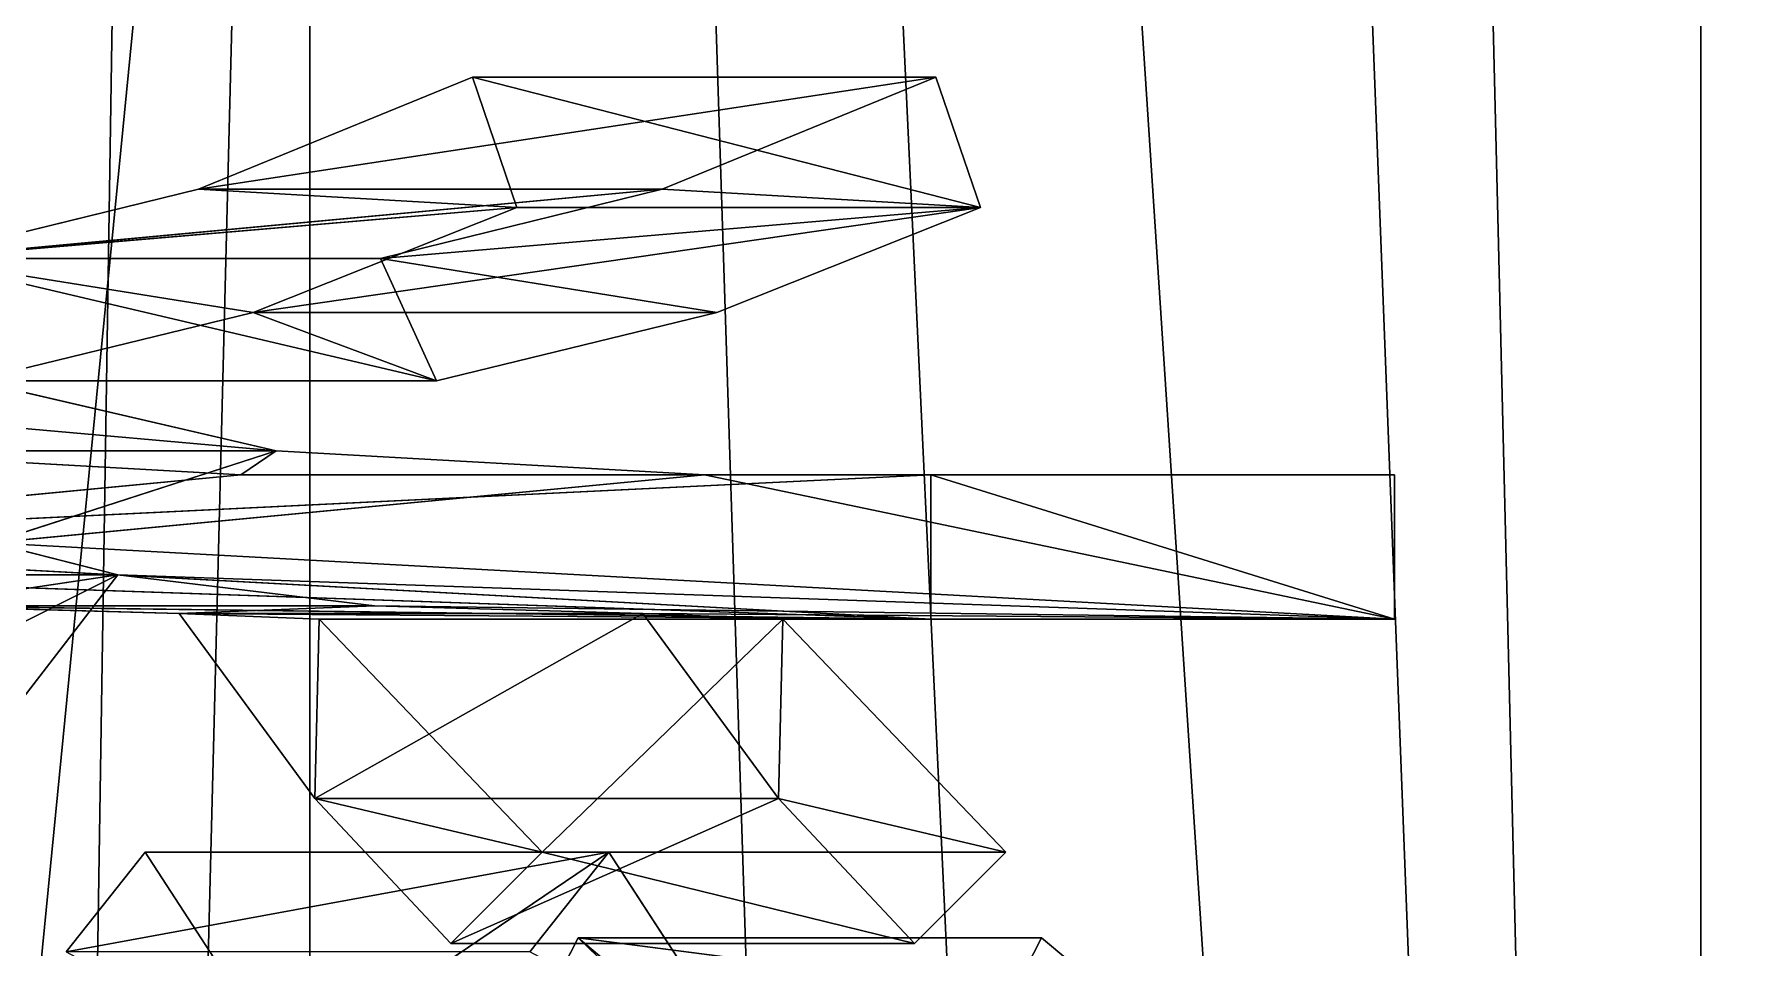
# Model space of a CAD drawing. Extents: x 0 to 36814, y -3929 to 172.
# Drawn here: x 36626.89 to 36636.22, y -3622.35 to -3617.39 of the extents above; entities that cross this region are included whole.
import ezdxf

# ---------------------------------------------------------------- set-up
doc = ezdxf.new("R2010")
doc.units = 0
doc.header["$LTSCALE"] = 25.4
doc.layers.get('0').update_dxf_attribs({"color": 13, "linetype": 'CONTINUOUS'})

# ---------------------------------------------------------------- blocks, each defined once
blk = doc.blocks.new('CVD_PLA_BASE_STL')
at = {"color": 0}
mesh = blk.add_polyface(dxfattribs=at)
corners = [(36666.0488, 636.8425, 3791.5974), (36683.7014, 636.8425, 3793.0349), (36686.1934, 636.8425, 3791.5974), (36668.5408, 636.8425, 3793.0349), (36683.7014, 636.8425, 3795.9138), (36668.5408, 636.8425, 3795.9138), (36686.1934, 636.8425, 3797.3513), (36666.0488, 636.8425, 3797.3513), (36629.705, 636.8425, 3796.7526), (36663.5569, 636.8425, 3795.9138), (36632.1971, 636.8425, 3798.1901), (36706.3398, 636.8425, 3797.3533), (36622.6328, 636.8425, 3671.6853), (36669.213, 636.8425, 3684.7818), (36729.6133, 636.8425, 3671.6853), (36629.7051, 636.8425, 3693.938), (36627.2131, 636.8425, 3695.3755), (36622.6328, 636.8425, 3822.7727), (36729.6133, 636.8425, 3680.7505), (36703.1759, 636.8425, 3684.7799), (36666.721, 636.8425, 3686.2193), (36666.721, 636.8425, 3689.0982), (36669.213, 636.8425, 3690.5357), (36703.1759, 636.8425, 3690.5377), (36627.2131, 636.8425, 3698.2544), (36629.7051, 636.8425, 3699.6919), (36627.213, 636.8425, 3798.1901), (36665.6523, 636.8425, 3726.4856), (36667.3437, 636.8425, 3723.5605), (36684.4414, 636.8425, 3713.5408), (36682.7539, 636.8425, 3716.4658), (36684.4414, 636.8425, 3719.3909), (36687.8203, 636.8425, 3719.3909), (36667.3437, 636.8425, 3729.4106), (36670.7187, 636.8425, 3729.4106), (36667.3437, 636.8425, 3743.3794), (36701.668, 636.8425, 3729.4106), (36705.0469, 636.8425, 3729.4106), (36665.6523, 636.8425, 3746.3044), (36667.3437, 636.8425, 3749.2295), (36670.7187, 636.8425, 3749.2295), (36684.5039, 636.8425, 3753.2888), (36682.8164, 636.8425, 3756.2139), (36684.5039, 636.8425, 3759.1389), (36687.8828, 636.8425, 3759.1389), (36706.3398, 636.8425, 3791.5955), (36663.5569, 636.8425, 3793.0349), (36627.213, 636.8425, 3801.069), (36629.705, 636.8425, 3802.5065), (36705.6678, 636.8425, 3686.2213), (36729.6133, 636.8425, 3822.7727), (36705.6678, 636.8425, 3689.0963), (36706.7344, 636.8425, 3726.4856), (36705.0469, 636.8425, 3723.5605), (36687.8203, 636.8425, 3713.5408), (36632.197, 636.8425, 3695.3755), (36632.197, 636.8425, 3698.2544), (36689.5078, 636.8425, 3716.4658), (36670.7187, 636.8425, 3723.5605), (36701.668, 636.8425, 3723.5605), (36706.2344, 636.8425, 3746.3044), (36704.7969, 636.8425, 3743.8125), (36670.7187, 636.8425, 3743.3794), (36701.918, 636.8425, 3743.8125), (36704.7969, 636.8425, 3748.7964), (36687.8828, 636.8425, 3753.2888), (36689.5703, 636.8425, 3756.2139), (36708.8318, 636.8425, 3793.0369), (36708.8318, 636.8425, 3795.9119), (36632.1971, 636.8425, 3801.069), (36703.8479, 636.8425, 3793.0369), (36688.6853, 636.8425, 3793.0349), (36688.6853, 636.8425, 3795.9138), (36703.8479, 636.8425, 3795.9119), (36672.4102, 636.8425, 3746.3044), (36700.4805, 636.8425, 3746.3044), (36701.918, 636.8425, 3748.7964), (36672.4102, 636.8425, 3726.4856), (36699.9805, 636.8425, 3726.4856), (36700.6837, 636.8425, 3686.2213), (36671.7051, 636.8425, 3686.2193), (36671.7051, 636.8425, 3689.0982), (36700.6837, 636.8425, 3689.0963)]
mesh.append_faces([[corners[k] for k in face] for face in [(1, 3, 4), (4, 5, 6), (12, 13, 14), (15, 12, 16), (14, 13, 18), (13, 15, 20), (20, 15, 21), (21, 15, 22), (16, 17, 24), (24, 17, 25), (29, 28, 30), (30, 28, 31), (31, 28, 32), (27, 26, 33), (33, 26, 34), (36, 35, 37), (35, 26, 38), (38, 26, 39), (39, 26, 40), (41, 26, 42), (42, 26, 43), (43, 26, 44), (0, 8, 46), (46, 8, 9), (26, 17, 47), (47, 17, 48), (18, 49, 50), (49, 18, 19), (52, 23, 53), (54, 25, 29), (53, 58, 59), (60, 37, 61), (62, 37, 35), (61, 62, 63), (65, 40, 41), (67, 44, 45), (50, 48, 17), (70, 72, 73), (73, 72, 11), (74, 63, 62), (63, 74, 75), (75, 40, 76), (76, 40, 64), (77, 59, 58), (59, 77, 78), (78, 34, 36), (79, 81, 82), (82, 81, 23)]], dxfattribs={"vtx0": -1, "vtx1": -1, "color": 0})
mesh.append_faces([[corners[k] for k in face] for face in [(7, 10, 11), (13, 12, 15), (18, 13, 19), (22, 15, 23), (25, 17, 26), (25, 26, 27), (25, 28, 29), (34, 26, 35), (34, 35, 36), (40, 26, 41), (44, 8, 0), (44, 0, 45), (45, 0, 2), (50, 23, 52), (53, 23, 54), (54, 23, 15), (53, 32, 28), (50, 37, 60), (61, 37, 62), (50, 64, 65), (65, 64, 40), (50, 44, 67), (50, 11, 10), (11, 6, 7)]], dxfattribs={"vtx0": -1, "vtx1": -1, "vtx2": -1, "color": 0})
mesh.append_faces([[corners[k] for k in face] for face in [(0, 1, 2), (1, 0, 3), (4, 3, 5), (6, 5, 7), (8, 7, 9), (7, 8, 10), (16, 12, 17), (25, 27, 28), (44, 26, 8), (50, 49, 51), (50, 51, 23), (54, 15, 55), (54, 55, 56), (54, 56, 25), (53, 54, 57), (53, 57, 32), (53, 28, 58), (50, 52, 37), (50, 60, 64), (50, 65, 66), (50, 66, 44), (50, 67, 68), (50, 68, 11), (50, 10, 69), (50, 69, 48), (2, 70, 45), (70, 2, 71), (70, 71, 72), (11, 72, 6), (75, 74, 40), (78, 77, 34), (13, 79, 19), (79, 13, 80), (79, 80, 81), (23, 81, 22)]], dxfattribs={"vtx0": -1, "vtx2": -1, "color": 0})
mesh = blk.add_polyface(dxfattribs=at)
corners = [(36729.6133, 632.8135, 3822.7727), (36622.6328, 632.8135, 3671.6853), (36729.6133, 632.8135, 3671.6853), (36622.6328, 632.8135, 3822.7727)]
mesh.append_faces([[corners[k] for k in face] for face in [(0, 1, 2), (1, 0, 3)]], dxfattribs={"vtx0": -1, "color": 0})
blk = doc.blocks.new('CVD_PLA_TEXT_STL')
at = {"color": 0}
for p, q in [((36623.8906, 643.0859, 3771.2385), (36631.5195, 649.1348, 3770.8694)), ((36623.8906, 643.0859, 3771.2385), (36631.5195, 649.1348, 3770.8694)), ((36623.8906, 643.0859, 3771.2385), (36631.5195, 649.1348, 3771.6528)), ((36623.8906, 643.0859, 3771.2385), (36631.5195, 649.1348, 3771.6528)), ((36624.582, 643.6337, 3771.4119), (36631.5195, 649.1348, 3771.6528)), ((36624.582, 643.6337, 3771.4119), (36631.5195, 649.1348, 3771.6528)), ((36625.9766, 644.7398, 3771.5813), (36631.5195, 649.1348, 3771.6528)), ((36625.9766, 644.7398, 3771.5813), (36631.5195, 649.1348, 3771.6528)), ((36627.4336, 645.895, 3771.6228), (36631.5195, 649.1348, 3771.6528)), ((36627.4336, 645.895, 3771.6228), (36631.5195, 649.1348, 3771.6528)), ((36631.5195, 649.1348, 3770.8694), (36627.7695, 646.1619, 3770.8694)), ((36631.5195, 649.1348, 3770.8694), (36627.7695, 646.1619, 3770.8694)), ((36628.1953, 646.499, 3771.6528), (36631.5195, 649.1348, 3771.6528)), ((36628.1953, 646.499, 3771.6528), (36631.5195, 649.1348, 3771.6528)), ((36631.5195, 649.1348, 3771.6528), (36631.5195, 649.1348, 3770.8694)), ((36631.5195, 649.1348, 3770.8694), (36634.0391, 645.9578, 3770.8694)), ((36631.5195, 649.1348, 3770.8694), (36634.0391, 645.9578, 3771.6528)), ((36631.5195, 649.1348, 3770.8694), (36634.0391, 645.9578, 3770.8694)), ((36631.5195, 649.1348, 3770.8694), (36634.0391, 645.9578, 3771.6528)), ((36631.5195, 649.1348, 3771.6528), (36631.5195, 649.1348, 3770.8694)), ((36631.5195, 649.1348, 3771.6528), (36634.0391, 645.9578, 3771.6528)), ((36631.5195, 649.1348, 3771.6528), (36634.0391, 645.9578, 3771.6528)), ((36630.0586, 647.9784, 3773.7698), (36629.6016, 647.6132, 3773.3855)), ((36630.0586, 647.9784, 3773.7698), (36629.6016, 647.6132, 3773.3855)), ((36629.6016, 647.6132, 3773.3855), (36628.7734, 646.9578, 3775.0054)), ((36629.6016, 647.6132, 3773.3855), (36628.7734, 646.9578, 3775.0054)), ((36631.293, 643.7808, 3775.0054), (36629.6016, 647.6132, 3773.3855)), ((36629.6016, 647.6132, 3773.3855), (36632.1211, 644.4362, 3773.3855)), ((36631.293, 643.7808, 3775.0054), (36629.6016, 647.6132, 3773.3855)), ((36629.6016, 647.6132, 3773.3855), (36632.582, 644.8014, 3773.7698)), ((36629.6016, 647.6132, 3773.3855), (36632.1211, 644.4362, 3773.3855)), ((36629.6016, 647.6132, 3773.3855), (36632.582, 644.8014, 3773.7698)), ((36628.1719, 646.4802, 3772.6284), (36629.4062, 647.4587, 3772.9185)), ((36628.1719, 646.4802, 3772.6284), (36629.4062, 647.4587, 3772.9185)), ((36629.4062, 647.4587, 3772.9185), (36628.1953, 646.499, 3771.6528)), ((36629.4062, 647.4587, 3772.9185), (36628.1953, 646.499, 3771.6528)), ((36628.9102, 647.0654, 3773.4158), (36629.4062, 647.4587, 3772.9185)), ((36628.9102, 647.0654, 3773.4158), (36629.4062, 647.4587, 3772.9185)), ((36629.4062, 647.4587, 3772.9185), (36630.7148, 643.322, 3771.6528)), ((36629.4062, 647.4587, 3772.9185), (36630.7148, 643.322, 3771.6528)), ((36629.4062, 647.4587, 3772.9185), (36631.9258, 644.2817, 3772.9185)), ((36631.4297, 643.8884, 3773.4158), (36629.4062, 647.4587, 3772.9185)), ((36631.4297, 643.8884, 3773.4158), (36629.4062, 647.4587, 3772.9185)), ((36629.4062, 647.4587, 3772.9185), (36631.9258, 644.2817, 3772.9185)), ((36626.0039, 644.762, 3769.6941), (36629.2695, 647.351, 3769.4155)), ((36626.0039, 644.762, 3769.6941), (36629.2695, 647.351, 3769.4155)), ((36627.5391, 645.9793, 3769.3157), (36629.2695, 647.351, 3769.4155)), ((36627.5391, 645.9793, 3769.3157), (36629.2695, 647.351, 3769.4155)), ((36627.8359, 646.2145, 3769.9861), (36629.2695, 647.351, 3769.4155)), ((36627.8359, 646.2145, 3769.9861), (36629.2695, 647.351, 3769.4155)), ((36629.2695, 647.351, 3769.4155), (36629.0273, 647.1591, 3768.7073)), ((36629.2695, 647.351, 3769.4155), (36629.0273, 647.1591, 3768.7073)), ((36629.2695, 647.351, 3769.4155), (36631.7891, 644.174, 3769.4155)), ((36629.2695, 647.351, 3769.4155), (36631.7891, 644.174, 3769.4155)), ((36635.7031, 647.3005, 3814.7146), (36635.7031, 647.3005, 3681.7576)), ((36635.7031, 647.3005, 3814.7146), (36635.7031, 647.3005, 3681.7576)), ((36629.0273, 647.1591, 3768.7073), (36627.5391, 645.9793, 3769.3157)), ((36629.0273, 647.1591, 3768.7073), (36627.5391, 645.9793, 3769.3157)), ((36629.0273, 647.1591, 3768.7073), (36631.5469, 643.9821, 3768.7073)), ((36629.0273, 647.1591, 3768.7073), (36631.7891, 644.174, 3769.4155)), ((36629.0273, 647.1591, 3768.7073), (36631.5469, 643.9821, 3768.7073)), ((36629.0273, 647.1591, 3768.7073), (36631.7891, 644.174, 3769.4155)), ((36628.1719, 646.4802, 3772.6284), (36628.9102, 647.0654, 3773.4158)), ((36628.1719, 646.4802, 3772.6284), (36628.9102, 647.0654, 3773.4158)), ((36628.9102, 647.0654, 3773.4158), (36631.4297, 643.8884, 3773.4158)), ((36630.6914, 643.3032, 3772.6284), (36628.9102, 647.0654, 3773.4158)), ((36630.6914, 643.3032, 3772.6284), (36628.9102, 647.0654, 3773.4158)), ((36628.9102, 647.0654, 3773.4158), (36631.4297, 643.8884, 3773.4158)), ((36628.1953, 646.499, 3771.6528), (36627.4336, 645.895, 3771.6228)), ((36628.1953, 646.499, 3771.6528), (36627.4336, 645.895, 3771.6228)), ((36627.4336, 645.895, 3771.6228), (36628.1719, 646.4802, 3772.6284)), ((36627.4336, 645.895, 3771.6228), (36628.1719, 646.4802, 3772.6284)), ((36628.1719, 646.4802, 3772.6284), (36628.1953, 646.499, 3771.6528)), ((36628.1719, 646.4802, 3772.6284), (36628.1953, 646.499, 3771.6528)), ((36628.1719, 646.4802, 3772.6284), (36630.6914, 643.3032, 3772.6284)), ((36628.1719, 646.4802, 3772.6284), (36629.9531, 642.718, 3771.6228)), ((36628.1719, 646.4802, 3772.6284), (36630.6914, 643.3032, 3772.6284)), ((36628.1719, 646.4802, 3772.6284), (36629.9531, 642.718, 3771.6228)), ((36634.0391, 645.9578, 3771.6528), (36628.1953, 646.499, 3771.6528)), ((36628.1953, 646.499, 3771.6528), (36630.7148, 643.322, 3771.6528)), ((36634.0391, 645.9578, 3771.6528), (36628.1953, 646.499, 3771.6528)), ((36628.1953, 646.499, 3771.6528), (36630.7148, 643.322, 3771.6528)), ((36628.0195, 646.3585, 3774.1033), (36627.25, 645.7499, 3772.9185)), ((36628.0195, 646.3585, 3774.1033), (36627.25, 645.7499, 3772.9185)), ((36629.7695, 642.5729, 3772.9185), (36628.0195, 646.3585, 3774.1033)), ((36629.7695, 642.5729, 3772.9185), (36628.0195, 646.3585, 3774.1033)), ((36626.0039, 644.762, 3769.6941), (36627.8359, 646.2145, 3769.9861)), ((36626.0039, 644.762, 3769.6941), (36627.8359, 646.2145, 3769.9861)), ((36626.3125, 645.0055, 3770.3572), (36627.8359, 646.2145, 3769.9861)), ((36626.3125, 645.0055, 3770.3572), (36627.8359, 646.2145, 3769.9861)), ((36631.7891, 644.174, 3769.4155), (36627.8359, 646.2145, 3769.9861)), ((36627.8359, 646.2145, 3769.9861), (36630.3555, 643.0375, 3769.9861)), ((36631.7891, 644.174, 3769.4155), (36627.8359, 646.2145, 3769.9861)), ((36628.832, 641.8284, 3770.3572), (36627.8359, 646.2145, 3769.9861)), ((36628.832, 641.8284, 3770.3572), (36627.8359, 646.2145, 3769.9861)), ((36627.8359, 646.2145, 3769.9861), (36630.3555, 643.0375, 3769.9861)), ((36623.8906, 643.0859, 3771.2385), (36627.7695, 646.1619, 3770.8694)), ((36623.8906, 643.0859, 3771.2385), (36627.7695, 646.1619, 3770.8694)), ((36627.7695, 646.1619, 3770.8694), (36625.4414, 644.3132, 3770.7385)), ((36627.7695, 646.1619, 3770.8694), (36625.4414, 644.3132, 3770.7385)), ((36627.7695, 646.1619, 3770.8694), (36627.9609, 641.1361, 3770.7385)), ((36627.7695, 646.1619, 3770.8694), (36627.9609, 641.1361, 3770.7385)), ((36627.7695, 646.1619, 3770.8694), (36630.2891, 642.9849, 3770.8694)), ((36627.7695, 646.1619, 3770.8694), (36634.0391, 645.9578, 3770.8694)), ((36627.7695, 646.1619, 3770.8694), (36630.2891, 642.9849, 3770.8694)), ((36627.7695, 646.1619, 3770.8694), (36634.0391, 645.9578, 3770.8694)), ((36627.5391, 645.9793, 3769.3157), (36626.0039, 644.762, 3769.6941)), ((36627.5391, 645.9793, 3769.3157), (36626.0039, 644.762, 3769.6941)), ((36634.0391, 645.9578, 3771.6528), (36626.4141, 639.9089, 3771.2385)), ((36634.0391, 645.9578, 3771.6528), (36626.4141, 639.9089, 3771.2385)), ((36634.0391, 645.9578, 3771.6528), (36627.1016, 640.4567, 3771.4119)), ((36634.0391, 645.9578, 3771.6528), (36627.1016, 640.4567, 3771.4119)), ((36627.5391, 645.9793, 3769.3157), (36630.0586, 642.8022, 3769.3157)), ((36627.5391, 645.9793, 3769.3157), (36631.5469, 643.9821, 3768.7073)), ((36627.5391, 645.9793, 3769.3157), (36630.0586, 642.8022, 3769.3157)), ((36627.5391, 645.9793, 3769.3157), (36631.5469, 643.9821, 3768.7073)), ((36634.0391, 645.9578, 3771.6528), (36628.4961, 641.5627, 3771.5813)), ((36634.0391, 645.9578, 3771.6528), (36628.4961, 641.5627, 3771.5813)), ((36634.0391, 645.9578, 3771.6528), (36629.9531, 642.718, 3771.6228)), ((36634.0391, 645.9578, 3771.6528), (36629.9531, 642.718, 3771.6228)), ((36634.0391, 645.9578, 3771.6528), (36630.2891, 642.9849, 3770.8694)), ((36630.2891, 642.9849, 3770.8694), (36634.0391, 645.9578, 3770.8694)), ((36634.0391, 645.9578, 3771.6528), (36630.2891, 642.9849, 3770.8694)), ((36630.2891, 642.9849, 3770.8694), (36634.0391, 645.9578, 3770.8694)), ((36634.0391, 645.9578, 3771.6528), (36630.7148, 643.322, 3771.6528)), ((36634.0391, 645.9578, 3771.6528), (36630.7148, 643.322, 3771.6528)), ((36634.0391, 645.9578, 3770.8694), (36634.0391, 645.9578, 3771.6528)), ((36634.0391, 645.9578, 3770.8694), (36634.0391, 645.9578, 3771.6528)), ((36625.9766, 644.7398, 3771.5813), (36627.4336, 645.895, 3771.6228)), ((36625.9766, 644.7398, 3771.5813), (36627.4336, 645.895, 3771.6228)), ((36627.4336, 645.895, 3771.6228), (36629.9531, 642.718, 3771.6228)), ((36628.4961, 641.5627, 3771.5813), (36627.4336, 645.895, 3771.6228)), ((36628.4961, 641.5627, 3771.5813), (36627.4336, 645.895, 3771.6228)), ((36627.4336, 645.895, 3771.6228), (36629.9531, 642.718, 3771.6228)), ((36627.25, 645.7499, 3772.9185), (36626.8203, 645.4081, 3773.4609)), ((36627.25, 645.7499, 3772.9185), (36626.8203, 645.4081, 3773.4609)), ((36627.25, 645.7499, 3772.9185), (36629.7695, 642.5729, 3772.9185)), ((36627.25, 645.7499, 3772.9185), (36629.7695, 642.5729, 3772.9185)), ((36626.8203, 645.4081, 3773.4609), (36629.7695, 642.5729, 3772.9185)), ((36626.8203, 645.4081, 3773.4609), (36629.7695, 642.5729, 3772.9185)), ((36628.832, 641.8284, 3770.3572), (36626.3125, 645.0055, 3770.3572)), ((36628.832, 641.8284, 3770.3572), (36626.3125, 645.0055, 3770.3572)), ((36632.1211, 644.4362, 3773.3855), (36632.582, 644.8014, 3773.7698)), ((36632.1211, 644.4362, 3773.3855), (36632.582, 644.8014, 3773.7698)), ((36625.9766, 644.7398, 3771.5813), (36628.4961, 641.5627, 3771.5813)), ((36627.1016, 640.4567, 3771.4119), (36625.9766, 644.7398, 3771.5813)), ((36627.1016, 640.4567, 3771.4119), (36625.9766, 644.7398, 3771.5813)), ((36625.9766, 644.7398, 3771.5813), (36628.4961, 641.5627, 3771.5813)), ((36628.832, 641.8284, 3770.3572), (36626.0039, 644.762, 3769.6941)), ((36626.0039, 644.762, 3769.6941), (36628.5273, 641.585, 3769.6941)), ((36628.832, 641.8284, 3770.3572), (36626.0039, 644.762, 3769.6941)), ((36626.0039, 644.762, 3769.6941), (36630.0586, 642.8022, 3769.3157)), ((36626.0039, 644.762, 3769.6941), (36628.5273, 641.585, 3769.6941)), ((36626.0039, 644.762, 3769.6941), (36630.0586, 642.8022, 3769.3157)), ((36631.293, 643.7808, 3775.0054), (36632.1211, 644.4362, 3773.3855)), ((36631.293, 643.7808, 3775.0054), (36632.1211, 644.4362, 3773.3855)), ((36625.4414, 644.3132, 3770.7385), (36627.9609, 641.1361, 3770.7385)), ((36625.4414, 644.3132, 3770.7385), (36627.9609, 641.1361, 3770.7385)), ((36631.9258, 644.2817, 3772.9185), (36630.6914, 643.3032, 3772.6284)), ((36631.9258, 644.2817, 3772.9185), (36630.6914, 643.3032, 3772.6284)), ((36630.7148, 643.322, 3771.6528), (36631.9258, 644.2817, 3772.9185)), ((36630.7148, 643.322, 3771.6528), (36631.9258, 644.2817, 3772.9185)), ((36631.9258, 644.2817, 3772.9185), (36631.4297, 643.8884, 3773.4158)), ((36631.9258, 644.2817, 3772.9185), (36631.4297, 643.8884, 3773.4158)), ((36631.7891, 644.174, 3769.4155), (36628.5273, 641.585, 3769.6941)), ((36631.7891, 644.174, 3769.4155), (36628.5273, 641.585, 3769.6941)), ((36631.7891, 644.174, 3769.4155), (36630.0586, 642.8022, 3769.3157)), ((36631.7891, 644.174, 3769.4155), (36630.0586, 642.8022, 3769.3157)), ((36631.7891, 644.174, 3769.4155), (36630.3555, 643.0375, 3769.9861)), ((36631.7891, 644.174, 3769.4155), (36630.3555, 643.0375, 3769.9861)), ((36631.5469, 643.9821, 3768.7073), (36631.7891, 644.174, 3769.4155)), ((36631.5469, 643.9821, 3768.7073), (36631.7891, 644.174, 3769.4155)), ((36630.0586, 642.8022, 3769.3157), (36631.5469, 643.9821, 3768.7073)), ((36630.0586, 642.8022, 3769.3157), (36631.5469, 643.9821, 3768.7073)), ((36631.4297, 643.8884, 3773.4158), (36630.6914, 643.3032, 3772.6284)), ((36631.4297, 643.8884, 3773.4158), (36630.6914, 643.3032, 3772.6284)), ((36624.582, 643.6337, 3771.4119), (36627.1016, 640.4567, 3771.4119)), ((36624.582, 643.6337, 3771.4119), (36627.1016, 640.4567, 3771.4119)), ((36630.7148, 643.322, 3771.6528), (36629.9531, 642.718, 3771.6228)), ((36630.7148, 643.322, 3771.6528), (36629.9531, 642.718, 3771.6228)), ((36630.6914, 643.3032, 3772.6284), (36629.9531, 642.718, 3771.6228)), ((36630.6914, 643.3032, 3772.6284), (36629.9531, 642.718, 3771.6228)), ((36630.7148, 643.322, 3771.6528), (36630.6914, 643.3032, 3772.6284)), ((36630.7148, 643.322, 3771.6528), (36630.6914, 643.3032, 3772.6284)), ((36629.7695, 642.5729, 3772.9185), (36630.5391, 643.1815, 3774.1033)), ((36629.7695, 642.5729, 3772.9185), (36630.5391, 643.1815, 3774.1033)), ((36630.3555, 643.0375, 3769.9861), (36628.5273, 641.585, 3769.6941)), ((36630.3555, 643.0375, 3769.9861), (36628.5273, 641.585, 3769.6941)), ((36630.3555, 643.0375, 3769.9861), (36628.832, 641.8284, 3770.3572)), ((36630.3555, 643.0375, 3769.9861), (36628.832, 641.8284, 3770.3572)), ((36630.2891, 642.9849, 3770.8694), (36626.4141, 639.9089, 3771.2385)), ((36630.2891, 642.9849, 3770.8694), (36626.4141, 639.9089, 3771.2385)), ((36627.9609, 641.1361, 3770.7385), (36630.2891, 642.9849, 3770.8694)), ((36627.9609, 641.1361, 3770.7385), (36630.2891, 642.9849, 3770.8694)), ((36628.5273, 641.585, 3769.6941), (36630.0586, 642.8022, 3769.3157)), ((36628.5273, 641.585, 3769.6941), (36630.0586, 642.8022, 3769.3157)), ((36629.9531, 642.718, 3771.6228), (36628.4961, 641.5627, 3771.5813)), ((36629.9531, 642.718, 3771.6228), (36628.4961, 641.5627, 3771.5813)), ((36629.3398, 642.2311, 3773.4609), (36629.7695, 642.5729, 3772.9185)), ((36629.3398, 642.2311, 3773.4609), (36629.7695, 642.5729, 3772.9185)), ((36628.832, 641.8284, 3770.3572), (36628.5273, 641.585, 3769.6941)), ((36628.832, 641.8284, 3770.3572), (36628.5273, 641.585, 3769.6941)), ((36628.4961, 641.5627, 3771.5813), (36627.1016, 640.4567, 3771.4119)), ((36628.4961, 641.5627, 3771.5813), (36627.1016, 640.4567, 3771.4119)), ((36627.9609, 641.1361, 3770.7385), (36624.8555, 638.6741, 3770.4626)), ((36627.9609, 641.1361, 3770.7385), (36624.8555, 638.6741, 3770.4626)), ((36626.2695, 639.7943, 3770.3459), (36627.9609, 641.1361, 3770.7385)), ((36626.2695, 639.7943, 3770.3459), (36627.9609, 641.1361, 3770.7385)), ((36627.9609, 641.1361, 3770.7385), (36626.4141, 639.9089, 3771.2385)), ((36627.9609, 641.1361, 3770.7385), (36626.4141, 639.9089, 3771.2385)), ((36627.1016, 640.4567, 3771.4119), (36625.6602, 639.312, 3772.1331)), ((36627.1016, 640.4567, 3771.4119), (36625.6602, 639.312, 3772.1331)), ((36627.1016, 640.4567, 3771.4119), (36626.2383, 639.7697, 3772.5305)), ((36627.1016, 640.4567, 3771.4119), (36626.2383, 639.7697, 3772.5305)), ((36627.1016, 640.4567, 3771.4119), (36626.4141, 639.9089, 3771.2385)), ((36627.1016, 640.4567, 3771.4119), (36626.4141, 639.9089, 3771.2385)), ((36635.7031, 636.8425, 3814.7146), (36635.7031, 636.8425, 3681.7576)), ((36635.7031, 636.8425, 3814.7146), (36635.7031, 636.8425, 3681.7576))]:
    blk.add_line(p, q, dxfattribs=at)
mesh = blk.add_polyface(dxfattribs=at)
corners = [(36623.8906, 643.0859, 3771.2385), (36631.5195, 649.1348, 3770.8694), (36627.7695, 646.1619, 3770.8694)]
mesh.append_faces([[corners[k] for k in face] for face in [(0, 1, 2)]], dxfattribs={"color": 0})
mesh = blk.add_polyface(dxfattribs=at)
corners = [(36631.5195, 649.1348, 3771.6528), (36631.5195, 649.1348, 3770.8694), (36623.8906, 643.0859, 3771.2385)]
mesh.append_faces([[corners[k] for k in face] for face in [(0, 1, 2)]], dxfattribs={"color": 0})
mesh = blk.add_polyface(dxfattribs=at)
corners = [(36631.5195, 649.1348, 3771.6528), (36623.8906, 643.0859, 3771.2385), (36624.582, 643.6337, 3771.4119)]
mesh.append_faces([[corners[k] for k in face] for face in [(0, 1, 2)]], dxfattribs={"color": 0})
mesh = blk.add_polyface(dxfattribs=at)
corners = [(36631.5195, 649.1348, 3771.6528), (36624.582, 643.6337, 3771.4119), (36625.9766, 644.7398, 3771.5813)]
mesh.append_faces([[corners[k] for k in face] for face in [(0, 1, 2)]], dxfattribs={"color": 0})
mesh = blk.add_polyface(dxfattribs=at)
corners = [(36631.5195, 649.1348, 3771.6528), (36625.9766, 644.7398, 3771.5813), (36627.4336, 645.895, 3771.6228)]
mesh.append_faces([[corners[k] for k in face] for face in [(0, 1, 2)]], dxfattribs={"color": 0})
mesh = blk.add_polyface(dxfattribs=at)
corners = [(36631.5195, 649.1348, 3771.6528), (36627.4336, 645.895, 3771.6228), (36628.1953, 646.499, 3771.6528)]
mesh.append_faces([[corners[k] for k in face] for face in [(0, 1, 2)]], dxfattribs={"color": 0})
mesh = blk.add_polyface(dxfattribs=at)
corners = [(36634.0391, 645.9578, 3770.8694), (36627.7695, 646.1619, 3770.8694), (36631.5195, 649.1348, 3770.8694)]
mesh.append_faces([[corners[k] for k in face] for face in [(0, 1, 2)]], dxfattribs={"color": 0})
mesh = blk.add_polyface(dxfattribs=at)
corners = [(36634.0391, 645.9578, 3771.6528), (36631.5195, 649.1348, 3771.6528), (36628.1953, 646.499, 3771.6528)]
mesh.append_faces([[corners[k] for k in face] for face in [(0, 1, 2)]], dxfattribs={"color": 0})
mesh = blk.add_polyface(dxfattribs=at)
corners = [(36631.5195, 649.1348, 3770.8694), (36634.0391, 645.9578, 3771.6528), (36634.0391, 645.9578, 3770.8694)]
mesh.append_faces([[corners[k] for k in face] for face in [(0, 1, 2)]], dxfattribs={"color": 0})
mesh = blk.add_polyface(dxfattribs=at)
corners = [(36631.5195, 649.1348, 3770.8694), (36631.5195, 649.1348, 3771.6528), (36634.0391, 645.9578, 3771.6528)]
mesh.append_faces([[corners[k] for k in face] for face in [(0, 1, 2)]], dxfattribs={"color": 0})
mesh = blk.add_polyface(dxfattribs=at)
corners = [(36628.7734, 646.9578, 3775.0054), (36630.0586, 647.9784, 3773.7698), (36629.6016, 647.6132, 3773.3855)]
mesh.append_faces([[corners[k] for k in face] for face in [(0, 1, 2)]], dxfattribs={"color": 0})
mesh = blk.add_polyface(dxfattribs=at)
corners = [(36632.582, 644.8014, 3773.7698), (36629.6016, 647.6132, 3773.3855), (36630.0586, 647.9784, 3773.7698)]
mesh.append_faces([[corners[k] for k in face] for face in [(0, 1, 2)]], dxfattribs={"color": 0})
mesh = blk.add_polyface(dxfattribs=at)
corners = [(36629.6016, 647.6132, 3773.3855), (36631.293, 643.7808, 3775.0054), (36628.7734, 646.9578, 3775.0054)]
mesh.append_faces([[corners[k] for k in face] for face in [(0, 1, 2)]], dxfattribs={"color": 0})
mesh = blk.add_polyface(dxfattribs=at)
corners = [(36629.6016, 647.6132, 3773.3855), (36632.1211, 644.4362, 3773.3855), (36631.293, 643.7808, 3775.0054)]
mesh.append_faces([[corners[k] for k in face] for face in [(0, 1, 2)]], dxfattribs={"color": 0})
mesh = blk.add_polyface(dxfattribs=at)
corners = [(36632.582, 644.8014, 3773.7698), (36632.1211, 644.4362, 3773.3855), (36629.6016, 647.6132, 3773.3855)]
mesh.append_faces([[corners[k] for k in face] for face in [(0, 1, 2)]], dxfattribs={"color": 0})
mesh = blk.add_polyface(dxfattribs=at)
corners = [(36629.4062, 647.4587, 3772.9185), (36628.1953, 646.499, 3771.6528), (36628.1719, 646.4802, 3772.6284)]
mesh.append_faces([[corners[k] for k in face] for face in [(0, 1, 2)]], dxfattribs={"color": 0})
mesh = blk.add_polyface(dxfattribs=at)
corners = [(36628.9102, 647.0654, 3773.4158), (36629.4062, 647.4587, 3772.9185), (36628.1719, 646.4802, 3772.6284)]
mesh.append_faces([[corners[k] for k in face] for face in [(0, 1, 2)]], dxfattribs={"color": 0})
mesh = blk.add_polyface(dxfattribs=at)
corners = [(36630.7148, 643.322, 3771.6528), (36628.1953, 646.499, 3771.6528), (36629.4062, 647.4587, 3772.9185)]
mesh.append_faces([[corners[k] for k in face] for face in [(0, 1, 2)]], dxfattribs={"color": 0})
mesh = blk.add_polyface(dxfattribs=at)
corners = [(36631.4297, 643.8884, 3773.4158), (36629.4062, 647.4587, 3772.9185), (36628.9102, 647.0654, 3773.4158)]
mesh.append_faces([[corners[k] for k in face] for face in [(0, 1, 2)]], dxfattribs={"color": 0})
mesh = blk.add_polyface(dxfattribs=at)
corners = [(36631.9258, 644.2817, 3772.9185), (36630.7148, 643.322, 3771.6528), (36629.4062, 647.4587, 3772.9185)]
mesh.append_faces([[corners[k] for k in face] for face in [(0, 1, 2)]], dxfattribs={"color": 0})
mesh = blk.add_polyface(dxfattribs=at)
corners = [(36631.9258, 644.2817, 3772.9185), (36629.4062, 647.4587, 3772.9185), (36631.4297, 643.8884, 3773.4158)]
mesh.append_faces([[corners[k] for k in face] for face in [(0, 1, 2)]], dxfattribs={"color": 0})
mesh = blk.add_polyface(dxfattribs=at)
corners = [(36626.0039, 644.762, 3769.6941), (36629.2695, 647.351, 3769.4155), (36627.5391, 645.9793, 3769.3157)]
mesh.append_faces([[corners[k] for k in face] for face in [(0, 1, 2)]], dxfattribs={"color": 0})
mesh = blk.add_polyface(dxfattribs=at)
corners = [(36627.8359, 646.2145, 3769.9861), (36629.2695, 647.351, 3769.4155), (36626.0039, 644.762, 3769.6941)]
mesh.append_faces([[corners[k] for k in face] for face in [(0, 1, 2)]], dxfattribs={"color": 0})
mesh = blk.add_polyface(dxfattribs=at)
corners = [(36629.2695, 647.351, 3769.4155), (36629.0273, 647.1591, 3768.7073), (36627.5391, 645.9793, 3769.3157)]
mesh.append_faces([[corners[k] for k in face] for face in [(0, 1, 2)]], dxfattribs={"color": 0})
mesh = blk.add_polyface(dxfattribs=at)
corners = [(36631.7891, 644.174, 3769.4155), (36629.2695, 647.351, 3769.4155), (36627.8359, 646.2145, 3769.9861)]
mesh.append_faces([[corners[k] for k in face] for face in [(0, 1, 2)]], dxfattribs={"color": 0})
mesh = blk.add_polyface(dxfattribs=at)
corners = [(36629.2695, 647.351, 3769.4155), (36631.7891, 644.174, 3769.4155), (36629.0273, 647.1591, 3768.7073)]
mesh.append_faces([[corners[k] for k in face] for face in [(0, 1, 2)]], dxfattribs={"color": 0})
mesh = blk.add_polyface(dxfattribs=at)
corners = [(36622.6328, 636.8425, 3814.7146), (36635.7031, 647.3005, 3681.7576), (36622.6328, 636.8425, 3681.7576), (36635.7031, 647.3005, 3814.7146)]
mesh.append_faces([[corners[k] for k in face] for face in [(0, 1, 2), (1, 0, 3)]], dxfattribs={"vtx0": -1, "color": 0})
mesh = blk.add_polyface(dxfattribs=at)
corners = [(36635.7031, 647.3005, 3681.7576), (36635.7031, 636.8425, 3814.7146), (36635.7031, 636.8425, 3681.7576), (36635.7031, 647.3005, 3814.7146)]
mesh.append_faces([[corners[k] for k in face] for face in [(0, 1, 2), (1, 0, 3)]], dxfattribs={"vtx0": -1, "color": 0})
mesh = blk.add_polyface(dxfattribs=at)
corners = [(36631.5469, 643.9821, 3768.7073), (36627.5391, 645.9793, 3769.3157), (36629.0273, 647.1591, 3768.7073)]
mesh.append_faces([[corners[k] for k in face] for face in [(0, 1, 2)]], dxfattribs={"color": 0})
mesh = blk.add_polyface(dxfattribs=at)
corners = [(36629.0273, 647.1591, 3768.7073), (36631.7891, 644.174, 3769.4155), (36631.5469, 643.9821, 3768.7073)]
mesh.append_faces([[corners[k] for k in face] for face in [(0, 1, 2)]], dxfattribs={"color": 0})
mesh = blk.add_polyface(dxfattribs=at)
corners = [(36630.6914, 643.3032, 3772.6284), (36628.9102, 647.0654, 3773.4158), (36628.1719, 646.4802, 3772.6284)]
mesh.append_faces([[corners[k] for k in face] for face in [(0, 1, 2)]], dxfattribs={"color": 0})
mesh = blk.add_polyface(dxfattribs=at)
corners = [(36631.4297, 643.8884, 3773.4158), (36628.9102, 647.0654, 3773.4158), (36630.6914, 643.3032, 3772.6284)]
mesh.append_faces([[corners[k] for k in face] for face in [(0, 1, 2)]], dxfattribs={"color": 0})
mesh = blk.add_polyface(dxfattribs=at)
corners = [(36628.1719, 646.4802, 3772.6284), (36628.1953, 646.499, 3771.6528), (36627.4336, 645.895, 3771.6228)]
mesh.append_faces([[corners[k] for k in face] for face in [(0, 1, 2)]], dxfattribs={"color": 0})
mesh = blk.add_polyface(dxfattribs=at)
corners = [(36629.9531, 642.718, 3771.6228), (36628.1719, 646.4802, 3772.6284), (36627.4336, 645.895, 3771.6228)]
mesh.append_faces([[corners[k] for k in face] for face in [(0, 1, 2)]], dxfattribs={"color": 0})
mesh = blk.add_polyface(dxfattribs=at)
corners = [(36630.6914, 643.3032, 3772.6284), (36628.1719, 646.4802, 3772.6284), (36629.9531, 642.718, 3771.6228)]
mesh.append_faces([[corners[k] for k in face] for face in [(0, 1, 2)]], dxfattribs={"color": 0})
mesh = blk.add_polyface(dxfattribs=at)
corners = [(36634.0391, 645.9578, 3771.6528), (36628.1953, 646.499, 3771.6528), (36630.7148, 643.322, 3771.6528)]
mesh.append_faces([[corners[k] for k in face] for face in [(0, 1, 2)]], dxfattribs={"color": 0})
mesh = blk.add_polyface(dxfattribs=at)
corners = [(36628.0195, 646.3585, 3774.1033), (36627.25, 645.7499, 3772.9185), (36626.8203, 645.4081, 3773.4609)]
mesh.append_faces([[corners[k] for k in face] for face in [(0, 1, 2)]], dxfattribs={"color": 0})
mesh = blk.add_polyface(dxfattribs=at)
corners = [(36629.7695, 642.5729, 3772.9185), (36627.25, 645.7499, 3772.9185), (36628.0195, 646.3585, 3774.1033)]
mesh.append_faces([[corners[k] for k in face] for face in [(0, 1, 2)]], dxfattribs={"color": 0})
mesh = blk.add_polyface(dxfattribs=at)
corners = [(36630.5391, 643.1815, 3774.1033), (36629.7695, 642.5729, 3772.9185), (36628.0195, 646.3585, 3774.1033)]
mesh.append_faces([[corners[k] for k in face] for face in [(0, 1, 2)]], dxfattribs={"color": 0})
mesh = blk.add_polyface(dxfattribs=at)
corners = [(36626.3125, 645.0055, 3770.3572), (36627.8359, 646.2145, 3769.9861), (36626.0039, 644.762, 3769.6941)]
mesh.append_faces([[corners[k] for k in face] for face in [(0, 1, 2)]], dxfattribs={"color": 0})
mesh = blk.add_polyface(dxfattribs=at)
corners = [(36628.832, 641.8284, 3770.3572), (36627.8359, 646.2145, 3769.9861), (36626.3125, 645.0055, 3770.3572)]
mesh.append_faces([[corners[k] for k in face] for face in [(0, 1, 2)]], dxfattribs={"color": 0})
mesh = blk.add_polyface(dxfattribs=at)
corners = [(36631.7891, 644.174, 3769.4155), (36627.8359, 646.2145, 3769.9861), (36630.3555, 643.0375, 3769.9861)]
mesh.append_faces([[corners[k] for k in face] for face in [(0, 1, 2)]], dxfattribs={"color": 0})
mesh = blk.add_polyface(dxfattribs=at)
corners = [(36630.3555, 643.0375, 3769.9861), (36627.8359, 646.2145, 3769.9861), (36628.832, 641.8284, 3770.3572)]
mesh.append_faces([[corners[k] for k in face] for face in [(0, 1, 2)]], dxfattribs={"color": 0})
mesh = blk.add_polyface(dxfattribs=at)
corners = [(36623.8906, 643.0859, 3771.2385), (36627.7695, 646.1619, 3770.8694), (36625.4414, 644.3132, 3770.7385)]
mesh.append_faces([[corners[k] for k in face] for face in [(0, 1, 2)]], dxfattribs={"color": 0})
mesh = blk.add_polyface(dxfattribs=at)
corners = [(36627.9609, 641.1361, 3770.7385), (36625.4414, 644.3132, 3770.7385), (36627.7695, 646.1619, 3770.8694)]
mesh.append_faces([[corners[k] for k in face] for face in [(0, 1, 2)]], dxfattribs={"color": 0})
mesh = blk.add_polyface(dxfattribs=at)
corners = [(36630.2891, 642.9849, 3770.8694), (36627.9609, 641.1361, 3770.7385), (36627.7695, 646.1619, 3770.8694)]
mesh.append_faces([[corners[k] for k in face] for face in [(0, 1, 2)]], dxfattribs={"color": 0})
mesh = blk.add_polyface(dxfattribs=at)
corners = [(36634.0391, 645.9578, 3770.8694), (36630.2891, 642.9849, 3770.8694), (36627.7695, 646.1619, 3770.8694)]
mesh.append_faces([[corners[k] for k in face] for face in [(0, 1, 2)]], dxfattribs={"color": 0})
mesh = blk.add_polyface(dxfattribs=at)
corners = [(36630.0586, 642.8022, 3769.3157), (36626.0039, 644.762, 3769.6941), (36627.5391, 645.9793, 3769.3157)]
mesh.append_faces([[corners[k] for k in face] for face in [(0, 1, 2)]], dxfattribs={"color": 0})
mesh = blk.add_polyface(dxfattribs=at)
corners = [(36634.0391, 645.9578, 3771.6528), (36626.4141, 639.9089, 3771.2385), (36630.2891, 642.9849, 3770.8694)]
mesh.append_faces([[corners[k] for k in face] for face in [(0, 1, 2)]], dxfattribs={"color": 0})
mesh = blk.add_polyface(dxfattribs=at)
corners = [(36634.0391, 645.9578, 3771.6528), (36627.1016, 640.4567, 3771.4119), (36626.4141, 639.9089, 3771.2385)]
mesh.append_faces([[corners[k] for k in face] for face in [(0, 1, 2)]], dxfattribs={"color": 0})
mesh = blk.add_polyface(dxfattribs=at)
corners = [(36634.0391, 645.9578, 3771.6528), (36628.4961, 641.5627, 3771.5813), (36627.1016, 640.4567, 3771.4119)]
mesh.append_faces([[corners[k] for k in face] for face in [(0, 1, 2)]], dxfattribs={"color": 0})
mesh = blk.add_polyface(dxfattribs=at)
corners = [(36631.5469, 643.9821, 3768.7073), (36630.0586, 642.8022, 3769.3157), (36627.5391, 645.9793, 3769.3157)]
mesh.append_faces([[corners[k] for k in face] for face in [(0, 1, 2)]], dxfattribs={"color": 0})
mesh = blk.add_polyface(dxfattribs=at)
corners = [(36634.0391, 645.9578, 3771.6528), (36629.9531, 642.718, 3771.6228), (36628.4961, 641.5627, 3771.5813)]
mesh.append_faces([[corners[k] for k in face] for face in [(0, 1, 2)]], dxfattribs={"color": 0})
mesh = blk.add_polyface(dxfattribs=at)
corners = [(36630.7148, 643.322, 3771.6528), (36629.9531, 642.718, 3771.6228), (36634.0391, 645.9578, 3771.6528)]
mesh.append_faces([[corners[k] for k in face] for face in [(0, 1, 2)]], dxfattribs={"color": 0})
mesh = blk.add_polyface(dxfattribs=at)
corners = [(36634.0391, 645.9578, 3771.6528), (36630.2891, 642.9849, 3770.8694), (36634.0391, 645.9578, 3770.8694)]
mesh.append_faces([[corners[k] for k in face] for face in [(0, 1, 2)]], dxfattribs={"color": 0})
mesh = blk.add_polyface(dxfattribs=at)
corners = [(36628.4961, 641.5627, 3771.5813), (36627.4336, 645.895, 3771.6228), (36625.9766, 644.7398, 3771.5813)]
mesh.append_faces([[corners[k] for k in face] for face in [(0, 1, 2)]], dxfattribs={"color": 0})
mesh = blk.add_polyface(dxfattribs=at)
corners = [(36629.9531, 642.718, 3771.6228), (36627.4336, 645.895, 3771.6228), (36628.4961, 641.5627, 3771.5813)]
mesh.append_faces([[corners[k] for k in face] for face in [(0, 1, 2)]], dxfattribs={"color": 0})
mesh = blk.add_polyface(dxfattribs=at)
corners = [(36629.7695, 642.5729, 3772.9185), (36626.8203, 645.4081, 3773.4609), (36627.25, 645.7499, 3772.9185)]
mesh.append_faces([[corners[k] for k in face] for face in [(0, 1, 2)]], dxfattribs={"color": 0})
mesh = blk.add_polyface(dxfattribs=at)
corners = [(36629.7695, 642.5729, 3772.9185), (36629.3398, 642.2311, 3773.4609), (36626.8203, 645.4081, 3773.4609)]
mesh.append_faces([[corners[k] for k in face] for face in [(0, 1, 2)]], dxfattribs={"color": 0})
mesh = blk.add_polyface(dxfattribs=at)
corners = [(36626.3125, 645.0055, 3770.3572), (36626.0039, 644.762, 3769.6941), (36628.832, 641.8284, 3770.3572)]
mesh.append_faces([[corners[k] for k in face] for face in [(0, 1, 2)]], dxfattribs={"color": 0})
mesh = blk.add_polyface(dxfattribs=at)
corners = [(36631.293, 643.7808, 3775.0054), (36632.1211, 644.4362, 3773.3855), (36632.582, 644.8014, 3773.7698)]
mesh.append_faces([[corners[k] for k in face] for face in [(0, 1, 2)]], dxfattribs={"color": 0})
mesh = blk.add_polyface(dxfattribs=at)
corners = [(36627.1016, 640.4567, 3771.4119), (36625.9766, 644.7398, 3771.5813), (36624.582, 643.6337, 3771.4119)]
mesh.append_faces([[corners[k] for k in face] for face in [(0, 1, 2)]], dxfattribs={"color": 0})
mesh = blk.add_polyface(dxfattribs=at)
corners = [(36628.4961, 641.5627, 3771.5813), (36625.9766, 644.7398, 3771.5813), (36627.1016, 640.4567, 3771.4119)]
mesh.append_faces([[corners[k] for k in face] for face in [(0, 1, 2)]], dxfattribs={"color": 0})
mesh = blk.add_polyface(dxfattribs=at)
corners = [(36626.0039, 644.762, 3769.6941), (36628.5273, 641.585, 3769.6941), (36628.832, 641.8284, 3770.3572)]
mesh.append_faces([[corners[k] for k in face] for face in [(0, 1, 2)]], dxfattribs={"color": 0})
mesh = blk.add_polyface(dxfattribs=at)
corners = [(36630.0586, 642.8022, 3769.3157), (36628.5273, 641.585, 3769.6941), (36626.0039, 644.762, 3769.6941)]
mesh.append_faces([[corners[k] for k in face] for face in [(0, 1, 2)]], dxfattribs={"color": 0})
mesh = blk.add_polyface(dxfattribs=at)
corners = [(36627.9609, 641.1361, 3770.7385), (36626.2695, 639.7943, 3770.3459), (36625.4414, 644.3132, 3770.7385)]
mesh.append_faces([[corners[k] for k in face] for face in [(0, 1, 2)]], dxfattribs={"color": 0})
mesh = blk.add_polyface(dxfattribs=at)
corners = [(36631.9258, 644.2817, 3772.9185), (36630.6914, 643.3032, 3772.6284), (36630.7148, 643.322, 3771.6528)]
mesh.append_faces([[corners[k] for k in face] for face in [(0, 1, 2)]], dxfattribs={"color": 0})
mesh = blk.add_polyface(dxfattribs=at)
corners = [(36631.4297, 643.8884, 3773.4158), (36630.6914, 643.3032, 3772.6284), (36631.9258, 644.2817, 3772.9185)]
mesh.append_faces([[corners[k] for k in face] for face in [(0, 1, 2)]], dxfattribs={"color": 0})
mesh = blk.add_polyface(dxfattribs=at)
corners = [(36628.5273, 641.585, 3769.6941), (36630.0586, 642.8022, 3769.3157), (36631.7891, 644.174, 3769.4155)]
mesh.append_faces([[corners[k] for k in face] for face in [(0, 1, 2)]], dxfattribs={"color": 0})
mesh = blk.add_polyface(dxfattribs=at)
corners = [(36630.3555, 643.0375, 3769.9861), (36628.5273, 641.585, 3769.6941), (36631.7891, 644.174, 3769.4155)]
mesh.append_faces([[corners[k] for k in face] for face in [(0, 1, 2)]], dxfattribs={"color": 0})
mesh = blk.add_polyface(dxfattribs=at)
corners = [(36631.7891, 644.174, 3769.4155), (36630.0586, 642.8022, 3769.3157), (36631.5469, 643.9821, 3768.7073)]
mesh.append_faces([[corners[k] for k in face] for face in [(0, 1, 2)]], dxfattribs={"color": 0})
mesh = blk.add_polyface(dxfattribs=at)
corners = [(36627.1016, 640.4567, 3771.4119), (36624.582, 643.6337, 3771.4119), (36626.2383, 639.7697, 3772.5305)]
mesh.append_faces([[corners[k] for k in face] for face in [(0, 1, 2)]], dxfattribs={"color": 0})
mesh = blk.add_polyface(dxfattribs=at)
corners = [(36630.6914, 643.3032, 3772.6284), (36629.9531, 642.718, 3771.6228), (36630.7148, 643.322, 3771.6528)]
mesh.append_faces([[corners[k] for k in face] for face in [(0, 1, 2)]], dxfattribs={"color": 0})
mesh = blk.add_polyface(dxfattribs=at)
corners = [(36630.5391, 643.1815, 3774.1033), (36629.3398, 642.2311, 3773.4609), (36629.7695, 642.5729, 3772.9185)]
mesh.append_faces([[corners[k] for k in face] for face in [(0, 1, 2)]], dxfattribs={"color": 0})
mesh = blk.add_polyface(dxfattribs=at)
corners = [(36628.832, 641.8284, 3770.3572), (36628.5273, 641.585, 3769.6941), (36630.3555, 643.0375, 3769.9861)]
mesh.append_faces([[corners[k] for k in face] for face in [(0, 1, 2)]], dxfattribs={"color": 0})
mesh = blk.add_polyface(dxfattribs=at)
corners = [(36626.4141, 639.9089, 3771.2385), (36627.9609, 641.1361, 3770.7385), (36630.2891, 642.9849, 3770.8694)]
mesh.append_faces([[corners[k] for k in face] for face in [(0, 1, 2)]], dxfattribs={"color": 0})
mesh = blk.add_polyface(dxfattribs=at)
corners = [(36627.9609, 641.1361, 3770.7385), (36624.8555, 638.6741, 3770.4626), (36626.2695, 639.7943, 3770.3459)]
mesh.append_faces([[corners[k] for k in face] for face in [(0, 1, 2)]], dxfattribs={"color": 0})
mesh = blk.add_polyface(dxfattribs=at)
corners = [(36626.4141, 639.9089, 3771.2385), (36624.8555, 638.6741, 3770.4626), (36627.9609, 641.1361, 3770.7385)]
mesh.append_faces([[corners[k] for k in face] for face in [(0, 1, 2)]], dxfattribs={"color": 0})
mesh = blk.add_polyface(dxfattribs=at)
corners = [(36625.6602, 639.312, 3772.1331), (36626.4141, 639.9089, 3771.2385), (36627.1016, 640.4567, 3771.4119)]
mesh.append_faces([[corners[k] for k in face] for face in [(0, 1, 2)]], dxfattribs={"color": 0})
mesh = blk.add_polyface(dxfattribs=at)
corners = [(36626.2383, 639.7697, 3772.5305), (36625.6602, 639.312, 3772.1331), (36627.1016, 640.4567, 3771.4119)]
mesh.append_faces([[corners[k] for k in face] for face in [(0, 1, 2)]], dxfattribs={"color": 0})
mesh = blk.add_polyface(dxfattribs=at)
corners = [(36635.7031, 636.8425, 3681.7576), (36631.2656, 636.8425, 3694.1108), (36622.6328, 636.8425, 3681.7576), (36632.8281, 636.8425, 3696.8149), (36635.7031, 636.8425, 3814.7146), (36631.2656, 636.8425, 3699.519), (36628.1445, 636.8425, 3699.519), (36632.8281, 636.8425, 3799.6296), (36631.2656, 636.8425, 3796.9253), (36631.2656, 636.8425, 3802.3337), (36628.1445, 636.8425, 3802.3337), (36626.582, 636.8425, 3696.8149), (36622.6328, 636.8425, 3814.7146), (36628.1445, 636.8425, 3694.1108), (36626.582, 636.8425, 3799.6296), (36628.1445, 636.8425, 3796.9253)]
mesh.append_faces([[corners[k] for k in face] for face in [(0, 1, 2), (1, 0, 3), (3, 4, 5), (5, 4, 6), (7, 4, 9), (9, 4, 10), (2, 11, 12), (11, 2, 13), (13, 2, 1), (14, 6, 15), (15, 6, 8), (12, 10, 4)]], dxfattribs={"vtx0": -1, "vtx1": -1, "color": 0})
mesh.append_faces([[corners[k] for k in face] for face in [(6, 4, 7), (12, 6, 14)]], dxfattribs={"vtx0": -1, "vtx1": -1, "vtx2": -1, "color": 0})
mesh.append_faces([[corners[k] for k in face] for face in [(3, 0, 4), (6, 7, 8), (12, 11, 6), (12, 14, 10)]], dxfattribs={"vtx0": -1, "vtx2": -1, "color": 0})

msp = doc.modelspace()

# ---------------------------------------------------------------- block references
at = {"color": 0, "extrusion": (0, -1, -4.51861e-14)}
msp.add_blockref('CVD_PLA_TEXT_STL', (0.2449, 5.5, -151.0875), dxfattribs=at)
at = {"color": 0, "extrusion": (0, -1, 3.15692e-13)}
msp.add_blockref('CVD_PLA_BASE_STL', (-0.0012, 0, -151.0875), dxfattribs=at)

doc.saveas('drawing.dxf')
